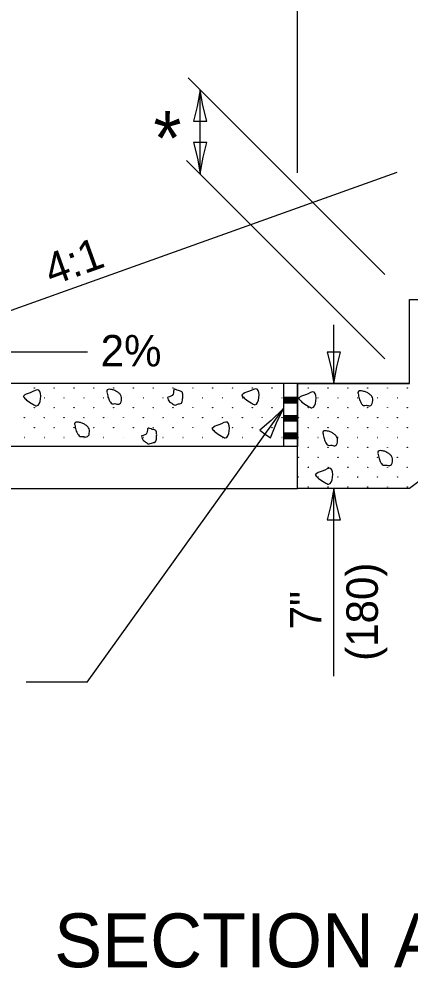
# Model space of a CAD drawing. Extents: x 2262092 to 2262722, y -3123460 to -3123060.
# Drawn here: x 2262560.4 to 2262595.3, y -3123231.9 to -3123147.2 of the extents above; entities that cross this region are included whole.
import ezdxf

# ---------------------------------------------------------------- set-up
doc = ezdxf.new("R2010")
doc.units = 0
for name, color, linetype in [('RD_Pr_Roadway_Dimensions', 7, 'Continuous'), ('RD_Pr_Roadway_Items', 7, 'Continuous'), ('RD_Pr_Roadway_Notes', 7, 'Continuous')]:
    doc.layers.add(name, color=color, linetype=linetype)

msp = doc.modelspace()

# ---------------------------------------------------------------- linework, layer by layer
at = {"layer": 'RD_Pr_Roadway_Dimensions'}
for p, q in [((2262585.29, -3123160.94), (2262585.29, -3123112.578)), ((2262593.083, -3123170.027), (2262575.528, -3123152.471)), ((2262576.605, -3123161.048), (2262576.605, -3123153.548)), ((2262593.083, -3123177.527), (2262575.397, -3123159.841)), ((2262588.538, -3123179.736), (2262588.538, -3123174.497)), ((2262588.538, -3123205.851), (2262588.538, -3123189.112))]:
    msp.add_line(p, q, dxfattribs=at)
for points in [[(2262576.019, -3123156.346), (2262576.605, -3123156.348), (2262577.19, -3123156.348), (2262576.847, -3123154.947), (2262576.605, -3123153.548), (2262576.333, -3123155.041)], [(2262577.19, -3123158.25), (2262576.605, -3123158.248), (2262576.019, -3123158.248), (2262576.362, -3123159.649), (2262576.605, -3123161.048), (2262576.876, -3123159.555)], [(2262589.123, -3123176.938), (2262588.538, -3123176.936), (2262587.952, -3123176.936), (2262588.296, -3123178.337), (2262588.538, -3123179.736), (2262588.809, -3123178.243)], [(2262587.952, -3123191.91), (2262588.538, -3123191.912), (2262589.123, -3123191.912), (2262588.78, -3123190.511), (2262588.538, -3123189.112), (2262588.266, -3123190.605)]]:
    msp.add_lwpolyline(points, close=True, dxfattribs=at)
at = {"layer": 'RD_Pr_Roadway_Items'}
for p, q in [((2262635.297, -3123158.967), (2262595.292, -3123189.112)), ((2262541.539, -3123179.736), (2262594.175, -3123160.88)), ((2262595.292, -3123179.736), (2262595.292, -3123172.236)), ((2262595.292, -3123172.236), (2262605.294, -3123172.236)), ((2262595.292, -3123179.736), (2262514.034, -3123179.736)), ((2262584.041, -3123179.736), (2262584.041, -3123185.362)), ((2262585.29, -3123179.736), (2262585.29, -3123185.362)), ((2262585.29, -3123179.736), (2262595.292, -3123179.736)), ((2262585.29, -3123185.362), (2262585.29, -3123179.736)), ((2262584.041, -3123180.962), (2262585.29, -3123180.962)), ((2262584.041, -3123180.989), (2262585.29, -3123180.989)), ((2262584.041, -3123181.011), (2262585.29, -3123181.011)), ((2262584.041, -3123181.037), (2262585.29, -3123181.037)), ((2262584.041, -3123181.064), (2262585.29, -3123181.064)), ((2262584.041, -3123181.086), (2262585.29, -3123181.086)), ((2262584.041, -3123181.112), (2262585.29, -3123181.112)), ((2262584.041, -3123181.139), (2262585.29, -3123181.139)), ((2262584.041, -3123181.161), (2262585.29, -3123181.161)), ((2262584.041, -3123181.187), (2262585.29, -3123181.187)), ((2262584.041, -3123181.214), (2262585.29, -3123181.214)), ((2262584.041, -3123181.236), (2262585.29, -3123181.236)), ((2262584.041, -3123181.262), (2262585.29, -3123181.262)), ((2262584.041, -3123181.289), (2262585.29, -3123181.289)), ((2262584.041, -3123181.311), (2262585.29, -3123181.311)), ((2262584.041, -3123181.337), (2262585.29, -3123181.337)), ((2262584.041, -3123181.364), (2262585.29, -3123181.364)), ((2262584.041, -3123181.386), (2262585.29, -3123181.386)), ((2262584.041, -3123181.412), (2262585.29, -3123181.412)), ((2262584.041, -3123181.439), (2262585.29, -3123181.439)), ((2262584.041, -3123181.461), (2262585.29, -3123181.461)), ((2262584.045, -3123182.579), (2262585.298, -3123182.579)), ((2262584.045, -3123182.601), (2262585.298, -3123182.601)), ((2262584.045, -3123182.628), (2262585.298, -3123182.628)), ((2262584.045, -3123182.654), (2262585.298, -3123182.654)), ((2262584.045, -3123182.676), (2262585.298, -3123182.676)), ((2262584.045, -3123182.703), (2262585.298, -3123182.703)), ((2262584.045, -3123182.729), (2262585.298, -3123182.729)), ((2262584.045, -3123182.751), (2262585.298, -3123182.751)), ((2262584.045, -3123182.778), (2262585.298, -3123182.778)), ((2262584.045, -3123182.804), (2262585.298, -3123182.804)), ((2262584.045, -3123182.826), (2262585.298, -3123182.826)), ((2262584.045, -3123182.853), (2262585.298, -3123182.853)), ((2262584.045, -3123182.879), (2262585.298, -3123182.879)), ((2262584.045, -3123182.901), (2262585.298, -3123182.901)), ((2262584.045, -3123182.928), (2262585.298, -3123182.928)), ((2262584.045, -3123182.954), (2262585.298, -3123182.954)), ((2262584.045, -3123182.976), (2262585.298, -3123182.976)), ((2262584.045, -3123183.003), (2262585.298, -3123183.003)), ((2262584.045, -3123183.029), (2262585.298, -3123183.029)), ((2262584.045, -3123183.051), (2262585.298, -3123183.051)), ((2262584.045, -3123183.078), (2262585.298, -3123183.078)), ((2262584.041, -3123184.131), (2262585.29, -3123184.131)), ((2262584.041, -3123184.158), (2262585.29, -3123184.158)), ((2262584.041, -3123184.18), (2262585.29, -3123184.18)), ((2262584.041, -3123184.206), (2262585.29, -3123184.206)), ((2262584.041, -3123184.233), (2262585.29, -3123184.233)), ((2262584.041, -3123184.255), (2262585.29, -3123184.255)), ((2262584.041, -3123184.281), (2262585.29, -3123184.281)), ((2262584.041, -3123184.308), (2262585.29, -3123184.308)), ((2262584.041, -3123184.33), (2262585.29, -3123184.33)), ((2262584.041, -3123184.356), (2262585.29, -3123184.356)), ((2262584.041, -3123184.383), (2262585.29, -3123184.383)), ((2262584.041, -3123184.405), (2262585.29, -3123184.405)), ((2262584.041, -3123184.431), (2262585.29, -3123184.431)), ((2262584.041, -3123184.458), (2262585.29, -3123184.458)), ((2262584.041, -3123184.48), (2262585.29, -3123184.48)), ((2262584.041, -3123184.506), (2262585.29, -3123184.506)), ((2262584.041, -3123184.533), (2262585.29, -3123184.533)), ((2262584.041, -3123184.555), (2262585.29, -3123184.555)), ((2262584.041, -3123184.581), (2262585.29, -3123184.581)), ((2262585.29, -3123185.362), (2262514.034, -3123185.362)), ((2262584.041, -3123184.608), (2262585.29, -3123184.608)), ((2262584.041, -3123184.63), (2262585.29, -3123184.63)), ((2262585.29, -3123189.112), (2262585.29, -3123185.362)), ((2262541.539, -3123189.112), (2262585.29, -3123189.112)), ((2262595.292, -3123189.112), (2262585.29, -3123189.112))]:
    msp.add_line(p, q, dxfattribs=at)
for centre in [(2262561.811, -3123180.134), (2262563.579, -3123180.134), (2262565.347, -3123180.134), (2262567.115, -3123180.134), (2262568.883, -3123180.134), (2262570.651, -3123180.134), (2262572.419, -3123180.134), (2262574.187, -3123180.134), (2262575.955, -3123180.134), (2262577.723, -3123180.134), (2262579.491, -3123180.134), (2262581.258, -3123180.134), (2262583.026, -3123180.134), (2262586.251, -3123180.133), (2262588.019, -3123180.133), (2262589.787, -3123180.133), (2262591.555, -3123180.133), (2262593.323, -3123180.133), (2262595.091, -3123180.133), (2262560.928, -3123181.018), (2262562.695, -3123181.018), (2262564.463, -3123181.018), (2262566.231, -3123181.018), (2262567.999, -3123181.018), (2262569.767, -3123181.018), (2262571.535, -3123181.018), (2262573.303, -3123181.018), (2262575.071, -3123181.018), (2262576.839, -3123181.018), (2262578.607, -3123181.018), (2262580.374, -3123181.018), (2262582.142, -3123181.018), (2262583.91, -3123181.018), (2262585.367, -3123181.017), (2262587.135, -3123181.017), (2262588.903, -3123181.017), (2262590.671, -3123181.017), (2262592.439, -3123181.017), (2262594.207, -3123181.017), (2262561.811, -3123181.901), (2262563.579, -3123181.901), (2262565.347, -3123181.901), (2262567.115, -3123181.901), (2262568.883, -3123181.901), (2262570.651, -3123181.901), (2262572.419, -3123181.901), (2262574.187, -3123181.901), (2262575.955, -3123181.901), (2262577.723, -3123181.901), (2262579.491, -3123181.901), (2262581.258, -3123181.901), (2262583.026, -3123181.901), (2262586.251, -3123181.901), (2262588.019, -3123181.901), (2262589.787, -3123181.901), (2262591.555, -3123181.901), (2262593.323, -3123181.901), (2262595.091, -3123181.901), (2262560.928, -3123182.785), (2262562.695, -3123182.785), (2262564.463, -3123182.785), (2262566.231, -3123182.785), (2262567.999, -3123182.785), (2262569.767, -3123182.785), (2262571.535, -3123182.785), (2262573.303, -3123182.785), (2262575.071, -3123182.785), (2262576.839, -3123182.785), (2262578.607, -3123182.785), (2262580.374, -3123182.785), (2262582.142, -3123182.785), (2262583.91, -3123182.785), (2262585.367, -3123182.785), (2262587.135, -3123182.785), (2262588.903, -3123182.785), (2262590.671, -3123182.785), (2262592.439, -3123182.785), (2262594.207, -3123182.785), (2262561.811, -3123183.669), (2262563.579, -3123183.669), (2262565.347, -3123183.669), (2262567.115, -3123183.669), (2262568.883, -3123183.669), (2262570.651, -3123183.669), (2262572.419, -3123183.669), (2262574.187, -3123183.669), (2262575.955, -3123183.669), (2262577.723, -3123183.669), (2262579.491, -3123183.669), (2262581.258, -3123183.669), (2262583.026, -3123183.669), (2262586.251, -3123183.669), (2262588.019, -3123183.669), (2262589.787, -3123183.669), (2262591.555, -3123183.669), (2262593.323, -3123183.669), (2262595.091, -3123183.669), (2262560.928, -3123184.553), (2262562.695, -3123184.553), (2262564.463, -3123184.553), (2262566.231, -3123184.553), (2262567.999, -3123184.553), (2262569.767, -3123184.553), (2262571.535, -3123184.553), (2262573.303, -3123184.553), (2262575.071, -3123184.553), (2262576.839, -3123184.553), (2262578.607, -3123184.553), (2262580.374, -3123184.553), (2262582.142, -3123184.553), (2262583.91, -3123184.553), (2262585.367, -3123184.553), (2262587.135, -3123184.553), (2262588.903, -3123184.553), (2262590.671, -3123184.553), (2262592.439, -3123184.553), (2262594.207, -3123184.553), (2262586.251, -3123185.437), (2262588.019, -3123185.437), (2262589.787, -3123185.437), (2262591.555, -3123185.437), (2262593.323, -3123185.437), (2262595.091, -3123185.437), (2262585.367, -3123186.321), (2262587.135, -3123186.321), (2262588.903, -3123186.321), (2262590.671, -3123186.321), (2262592.439, -3123186.321), (2262594.207, -3123186.321), (2262586.251, -3123187.205), (2262588.019, -3123187.205), (2262589.787, -3123187.205), (2262591.555, -3123187.205), (2262593.323, -3123187.205), (2262595.091, -3123187.205), (2262585.367, -3123188.089), (2262587.135, -3123188.089), (2262588.903, -3123188.089), (2262590.671, -3123188.089), (2262592.439, -3123188.089), (2262594.207, -3123188.089), (2262586.251, -3123188.973), (2262588.019, -3123188.973), (2262589.787, -3123188.973), (2262591.555, -3123188.973), (2262593.323, -3123188.973), (2262595.091, -3123188.973)]:
    msp.add_circle(centre, 0.0125, dxfattribs=at)
for points in [[(2262560.842, -3123180.921), (2262561.123, -3123181.217), (2262561.671, -3123181.57), (2262562.012, -3123181.731), (2262562.218, -3123180.34), (2262561.442, -3123180.565), (2262560.853, -3123180.876), (2262560.827, -3123180.932)], [(2262568.294, -3123180.501), (2262568.384, -3123180.947), (2262568.455, -3123181.146), (2262568.598, -3123181.401), (2262568.77, -3123181.547), (2262568.999, -3123181.536), (2262569.34, -3123181.581), (2262569.49, -3123181.491), (2262569.58, -3123181.251), (2262569.588, -3123180.977), (2262569.509, -3123180.752), (2262569.318, -3123180.565), (2262569.078, -3123180.407), (2262568.785, -3123180.295), (2262568.598, -3123180.261), (2262568.395, -3123180.261), (2262568.268, -3123180.385), (2262568.279, -3123180.486)], [(2262573.691, -3123180.962), (2262573.886, -3123181.371), (2262574.077, -3123181.495), (2262574.377, -3123181.668), (2262574.591, -3123181.585), (2262574.932, -3123181.495), (2262575.044, -3123181.12), (2262575.056, -3123180.767), (2262574.984, -3123180.482), (2262574.669, -3123180.37), (2262574.294, -3123180.257), (2262574.189, -3123180.677), (2262573.709, -3123180.962)], [(2262580.329, -3123180.816), (2262580.61, -3123181.112), (2262581.161, -3123181.465), (2262581.499, -3123181.626), (2262581.705, -3123180.235), (2262580.929, -3123180.46), (2262580.34, -3123180.771), (2262580.314, -3123180.827)], [(2262585.414, -3123181.097), (2262585.695, -3123181.394), (2262586.243, -3123181.75), (2262586.584, -3123181.908), (2262586.79, -3123180.52), (2262586.014, -3123180.745), (2262585.425, -3123181.052), (2262585.399, -3123181.109)], [(2262590.709, -3123180.644), (2262590.799, -3123181.086), (2262590.871, -3123181.289), (2262591.017, -3123181.544), (2262591.186, -3123181.686), (2262591.414, -3123181.679), (2262591.756, -3123181.724), (2262591.906, -3123181.634), (2262591.996, -3123181.394), (2262592.007, -3123181.116), (2262591.924, -3123180.891), (2262591.737, -3123180.707), (2262591.497, -3123180.546), (2262591.201, -3123180.437), (2262591.017, -3123180.404), (2262590.811, -3123180.404), (2262590.687, -3123180.527), (2262590.694, -3123180.629)], [(2262565.432, -3123183.43), (2262565.522, -3123183.876), (2262565.594, -3123184.075), (2262565.74, -3123184.33), (2262565.909, -3123184.476), (2262566.137, -3123184.465), (2262566.479, -3123184.51), (2262566.629, -3123184.42), (2262566.719, -3123184.18), (2262566.73, -3123183.906), (2262566.647, -3123183.681), (2262566.46, -3123183.498), (2262566.22, -3123183.336), (2262565.924, -3123183.228), (2262565.74, -3123183.19), (2262565.534, -3123183.19), (2262565.41, -3123183.318), (2262565.417, -3123183.415)], [(2262571.362, -3123184.42), (2262571.557, -3123184.833), (2262571.744, -3123184.957), (2262572.044, -3123185.125), (2262572.262, -3123185.047), (2262572.599, -3123184.957), (2262572.715, -3123184.581), (2262572.727, -3123184.225), (2262572.655, -3123183.94), (2262572.34, -3123183.831), (2262571.965, -3123183.715), (2262571.86, -3123184.135), (2262571.38, -3123184.42)], [(2262577.681, -3123183.783), (2262577.962, -3123184.075), (2262578.513, -3123184.431), (2262578.851, -3123184.593), (2262579.057, -3123183.201), (2262578.281, -3123183.426), (2262577.692, -3123183.738), (2262577.666, -3123183.79)], [(2262587.57, -3123184.206), (2262587.66, -3123184.653), (2262587.728, -3123184.852), (2262587.874, -3123185.107), (2262588.043, -3123185.253), (2262588.275, -3123185.242), (2262588.613, -3123185.287), (2262588.763, -3123185.197), (2262588.853, -3123184.957), (2262588.864, -3123184.683), (2262588.785, -3123184.458), (2262588.594, -3123184.274), (2262588.354, -3123184.113), (2262588.058, -3123184.004), (2262587.874, -3123183.966), (2262587.668, -3123183.966), (2262587.544, -3123184.094), (2262587.555, -3123184.191)], [(2262592.476, -3123185.973), (2262592.566, -3123186.419), (2262592.637, -3123186.618), (2262592.78, -3123186.873), (2262592.952, -3123187.019), (2262593.181, -3123187.008), (2262593.522, -3123187.053), (2262593.672, -3123186.963), (2262593.762, -3123186.723), (2262593.77, -3123186.449), (2262593.691, -3123186.224), (2262593.5, -3123186.037), (2262593.26, -3123185.879), (2262592.967, -3123185.767), (2262592.78, -3123185.733), (2262592.577, -3123185.733), (2262592.45, -3123185.857), (2262592.461, -3123185.958)], [(2262586.895, -3123187.912), (2262587.177, -3123188.208), (2262587.728, -3123188.561), (2262588.065, -3123188.722), (2262588.272, -3123187.33), (2262587.495, -3123187.555), (2262586.907, -3123187.867), (2262586.88, -3123187.923)]]:
    msp.add_spline(points, degree=3, dxfattribs=at)
at = {"layer": 'RD_Pr_Roadway_Notes'}
for p, q in [((2262566.557, -3123176.948), (2262554.549, -3123176.948)), ((2262566.535, -3123206.389), (2262584.041, -3123181.975)), ((2262566.535, -3123206.389), (2262561.082, -3123206.389))]:
    msp.add_line(p, q, dxfattribs=at)
msp.add_lwpolyline([(2262581.935, -3123183.908), (2262582.41, -3123184.25), (2262582.886, -3123184.592), (2262583.423, -3123183.254), (2262584.041, -3123181.975), (2262582.951, -3123183.03)], close=True, dxfattribs=at)

# ---------------------------------------------------------------- texts
at = {"layer": 'RD_Pr_Roadway_Dimensions'}
msp.add_text('*', height=4.8, dxfattribs=at).set_placement((2262572.441, -3123160.242))
for s, p in [('(180)', (2262592.466, -3123204.479)), ('7"', (2262587.418, -3123201.668))]:
    msp.add_text(s, height=2.808, rotation=90, dxfattribs=at).set_placement(p)
at = {"layer": 'RD_Pr_Roadway_Notes'}
msp.add_text('4:1', height=2.808, rotation=19.70785, dxfattribs=at).set_placement((2262563.339, -3123171.038))
for s, height, p in [('2%', 2.808, (2262567.728, -3123178.216)), ('SECTION A-A', 4.8, (2262563.583, -3123231.811))]:
    msp.add_text(s, height=height, dxfattribs=at).set_placement(p)

doc.saveas('drawing.dxf')
